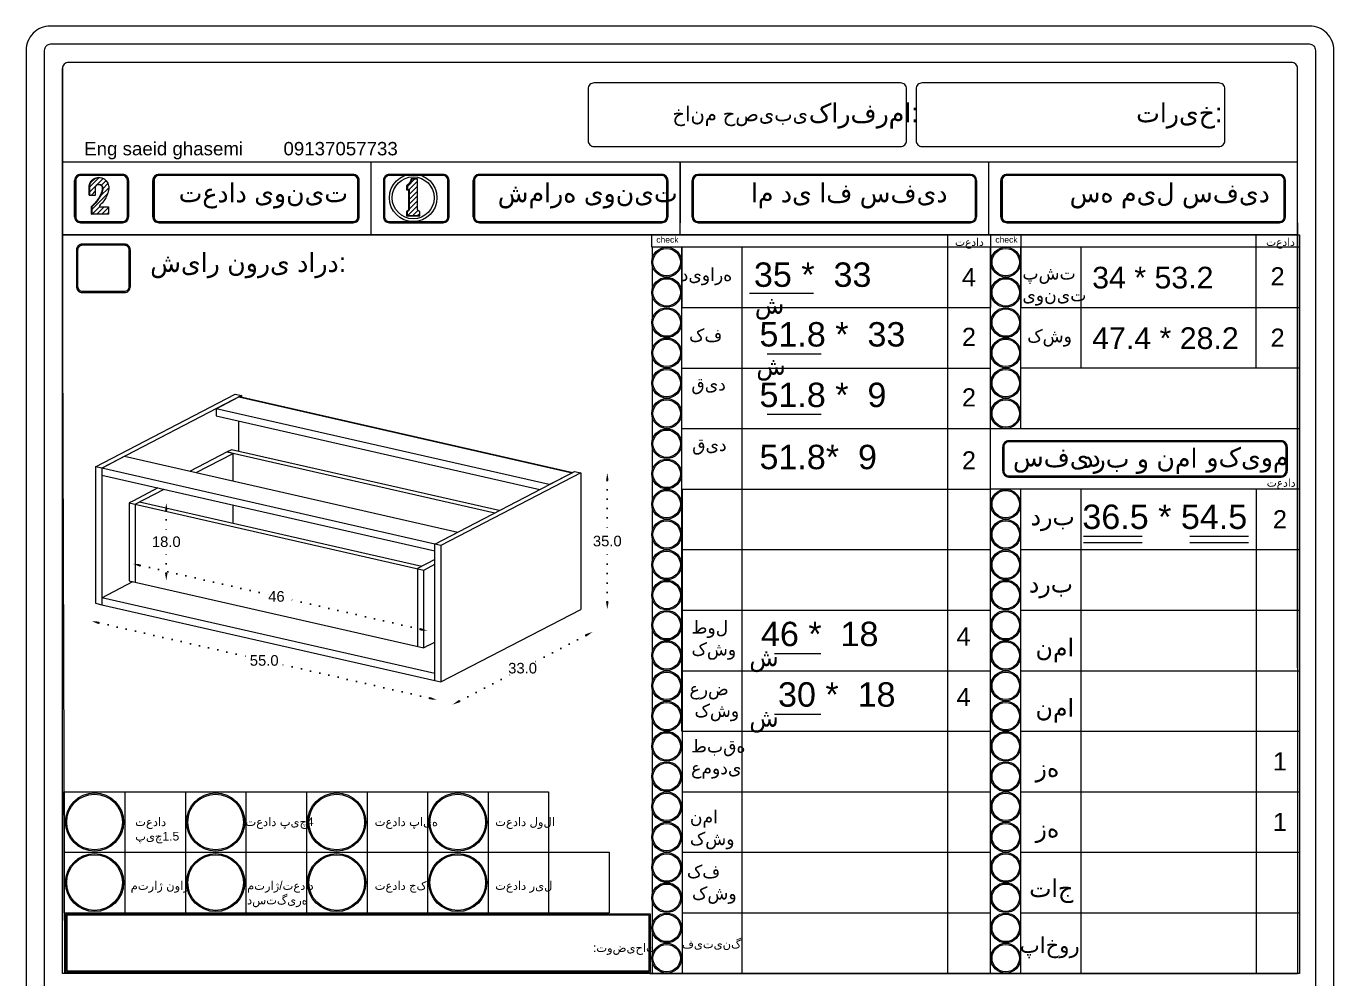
# Model space of a CAD drawing. Header units: inches. Extents: x -19 to 1866, y -551 to 977.
# Drawn here: x 891.9 to 1323.9, y -260 to 54.8 of the extents above; entities that cross this region are included whole.
import ezdxf

# ---------------------------------------------------------------- set-up
doc = ezdxf.new("R2010")
doc.units = ezdxf.units.IN
doc.header["$MEASUREMENT"] = 0
doc.linetypes.add('ACAD_ISO07W100', pattern=[3, 0, -3])
doc.styles.get("Standard").update_dxf_attribs({"font": 'arial.ttf'})
doc.dimstyles.get("Standard").update_dxf_attribs({"dimtxt": 3.5, "dimasz": 2.5, "dimexe": 0.18, "dimexo": 0.0625, "dimgap": 0.09, "dimtad": 0, "dimtih": 1, "dimtoh": 1, "dimdec": 1, "dimzin": 0, "dimdsep": 46, "dimtxsty": 'Standard', "dimcen": 0.09, "dimse1": 1, "dimse2": 1, "dimadec": 0, "dimazin": 0, "dimtfac": 1, "dimtdec": 1, "dimtix": 1, "dimtofl": 0, "dimtmove": 0, "dimatfit": 3, "dimfxl": 1, "dimtolj": 1, "dimtzin": 0, "dimarcsym": 0})

# ---------------------------------------------------------------- blocks, each defined once
blk = doc.blocks.new('*D121')
at = {"color": 0, "linetype": 'ACAD_ISO07W100', "lineweight": -2, "transparency": 16777216}
for p, q in [((1083.85, -95.31), (1083.85, -113.49)), ((1083.85, -135.43), (1083.85, -117.25))]:
    blk.add_line(p, q, dxfattribs=at)
at = {"color": 0, "transparency": 16777216}
for points in [[(1083.43, -95.31), (1084.27, -95.31), (1083.85, -92.81)], [(1083.43, -135.43), (1084.27, -135.43), (1083.85, -137.93)]]:
    blk.add_solid(points, dxfattribs=at)
at = {"layer": 'Defpoints', "color": 0, "transparency": 16777216}
for p in [(1075.07, -92.81), (1083.85, -92.81), (1075.07, -137.93)]:
    blk.add_point(p, dxfattribs=at)
at = {"color": 0, "lineweight": 20, "transparency": 16777216, "insert": (1083.85, -115.37), "char_height": 3.5, "attachment_point": 5}
blk.add_mtext('\\A1;35.0', dxfattribs=at)
blk = doc.blocks.new('*D122')
at = {"color": 0, "linetype": 'ACAD_ISO07W100', "lineweight": -2, "transparency": 16777216}
for p, q in [((1076.73, -146.54), (1059.48, -155.51)), ((1035.01, -168.22), (1052.25, -159.26))]:
    blk.add_line(p, q, dxfattribs=at)
at = {"color": 0, "transparency": 16777216}
for points in [[(1076.54, -146.17), (1076.92, -146.91), (1078.95, -145.39)], [(1034.81, -167.85), (1035.2, -168.59), (1032.79, -169.38)]]:
    blk.add_solid(points, dxfattribs=at)
at = {"layer": 'Defpoints', "color": 0, "transparency": 16777216}
for p in [(1075.07, -137.93, 40.4), (1028.91, -161.91, 40.4), (1032.79, -169.38)]:
    blk.add_point(p, dxfattribs=at)
at = {"color": 0, "lineweight": 20, "transparency": 16777216, "insert": (1055.87, -157.38), "char_height": 3.5, "attachment_point": 5}
blk.add_mtext('\\A1;33.0', dxfattribs=at)
blk = doc.blocks.new('*D123')
at = {"color": 0, "linetype": 'ACAD_ISO07W100', "lineweight": -2, "transparency": 16777216}
for p, q in [((915.89, -142.38), (965.88, -153.77)), ((1025.13, -167.25), (975.14, -155.87))]:
    blk.add_line(p, q, dxfattribs=at)
at = {"color": 0, "transparency": 16777216}
for points in [[(915.99, -141.98), (915.8, -142.79), (913.46, -141.83)], [(1025.22, -166.85), (1025.04, -167.66), (1027.57, -167.81)]]:
    blk.add_solid(points, dxfattribs=at)
at = {"layer": 'Defpoints', "color": 0, "transparency": 16777216}
for p in [(914.8, -135.93, 40.4), (913.46, -141.83), (1028.91, -161.91, 40.4)]:
    blk.add_point(p, dxfattribs=at)
at = {"color": 0, "lineweight": 20, "transparency": 16777216, "insert": (970.51, -154.82), "char_height": 3.5, "attachment_point": 5}
blk.add_mtext('\\A1;55.0', dxfattribs=at)
blk = doc.blocks.new('*D124')
at = {"color": 0, "linetype": 'ACAD_ISO07W100', "lineweight": -2, "transparency": 16777216}
for p, q in [((938.16, -105.25), (938.16, -113.72)), ((938.16, -125.95), (938.16, -117.47))]:
    blk.add_line(p, q, dxfattribs=at)
at = {"color": 0, "transparency": 16777216}
for points in [[(937.74, -105.25), (938.58, -105.25), (938.16, -102.75)], [(937.74, -125.95), (938.58, -125.95), (938.16, -128.45)]]:
    blk.add_solid(points, dxfattribs=at)
at = {"layer": 'Defpoints', "color": 0, "transparency": 16777216}
for p in [(925.86, -102.75), (938.16, -102.75), (925.86, -128.45)]:
    blk.add_point(p, dxfattribs=at)
at = {"color": 0, "lineweight": 20, "transparency": 16777216, "insert": (938.16, -115.6), "char_height": 3.5, "attachment_point": 5}
blk.add_mtext('\\A1;18.0', dxfattribs=at)
blk = doc.blocks.new('*D125')
at = {"color": 0, "linetype": 'ACAD_ISO07W100', "lineweight": -2, "transparency": 16777216}
for p, q in [((929.56, -123.43), (971.88, -133.06)), ((1022.06, -144.49), (977.21, -134.27))]:
    blk.add_line(p, q, dxfattribs=at)
at = {"color": 0, "transparency": 16777216}
for points in [[(929.65, -123.02), (929.47, -123.83), (927.12, -122.87)], [(1022.15, -144.08), (1021.97, -144.89), (1024.5, -145.04)]]:
    blk.add_solid(points, dxfattribs=at)
at = {"layer": 'Defpoints', "color": 0, "transparency": 16777216}
for p in [(925.86, -128.45), (1024.5, -145.04), (1023.23, -150.62, 40.4)]:
    blk.add_point(p, dxfattribs=at)
at = {"color": 0, "lineweight": 20, "transparency": 16777216, "insert": (974.54, -133.67), "char_height": 3.5, "attachment_point": 5}
blk.add_mtext('\\A1;46', dxfattribs=at)

msp = doc.modelspace()

# ---------------------------------------------------------------- hatches: boundary and pattern name
at = {"lineweight": 20}
h = msp.add_hatch(dxfattribs=at)
h.set_pattern_fill('ANSI31', color=256, scale=9.218651)
h.set_pattern_definition([(45, (187.1384, 543.7805), (-0.8148213, 0.8148213), [])])
h.paths.add_polyline_path([(919.1, -4.94), (916.06, -4.94), (916.06, -4.59), (916.37, -4.29), (916.67, -3.98), (916.95, -3.66), (917.22, -3.33), (917.48, -2.99), (917.72, -2.63), (917.95, -2.27), (918.16, -1.9), (918.36, -1.52), (918.54, -1.13), (918.71, -0.74), (918.77, -0.58), (918.86, -0.33), (918.94, -0.08), (919.01, 0.17), (919.06, 0.43), (919.1, 0.7), (919.13, 0.96), (919.14, 1.22), (919.14, 1.49), (919.13, 1.75), (919.1, 2.02), (918.84, 2.91), (918.34, 3.7), (917.64, 4.31), (916.88, 4.66), (916.08, 4.78), (915.17, 4.65), (914.33, 4.26), (913.63, 3.65), (913.14, 2.87), (912.89, 1.99), (912.9, 1.06), (912.9, -1.06), (914.8, -1.06), (914.8, 1.73), (914.98, 2.07), (915.22, 2.31), (915.53, 2.46), (915.87, 2.51), (916.08, 2.48), (916.21, 2.46), (916.22, 2.46), (916.42, 2.43), (916.72, 2.27), (916.97, 2.04), (917.13, 1.74), (917.19, 1.4), (917.19, 1.19), (917.18, 0.97), (917.16, 0.76), (917.13, 0.54), (917.09, 0.33), (917.03, 0.12), (916.97, -0.09), (916.9, -0.29), (916.82, -0.49), (916.73, -0.68), (916.63, -0.91), (916.42, -1.32), (916.2, -1.72), (915.96, -2.12), (915.71, -2.5), (915.44, -2.88), (915.16, -3.25), (914.87, -3.6), (914.56, -3.95), (914.24, -4.28), (913.91, -4.6), (913.56, -4.91), (913.56, -7.26), (919.1, -7.26)])
h = msp.add_hatch(dxfattribs=at)
h.set_pattern_fill('ANSI31', color=256, scale=9.218651)
h.set_pattern_definition([(45, (271.9394, 543.3675), (-0.8148213, 0.8148213), [])])
h.paths.add_polyline_path([(1021.71, -6.38), (1021.62, -6.34), (1021.53, -6.29), (1021.45, -6.22), (1021.38, -6.15), (1021.32, -6.07), (1021.27, -5.99), (1021.23, -5.9), (1021.2, -5.8), (1021.18, -5.7), (1021.18, -5.6), (1021.18, 4.32), (1019.31, 4.32), (1019.29, 4.09), (1019.24, 3.86), (1019.17, 3.64), (1019.09, 3.42), (1018.98, 3.21), (1018.86, 3.02), (1018.72, 2.83), (1018.56, 2.65), (1018.4, 2.49), (1018.21, 2.35), (1018.02, 2.22), (1017.81, 2.11), (1017.81, 0.7), (1018.22, 0.7), (1018.53, 0.68), (1018.53, -5.56), (1018.51, -5.66), (1018.49, -5.75), (1018.46, -5.84), (1018.42, -5.93), (1018.36, -6.01), (1018.3, -6.09), (1018.24, -6.16), (1018.16, -6.22), (1018.08, -6.28), (1018, -6.32), (1017.91, -6.36), (1017.81, -6.39), (1017.81, -7.82), (1021.9, -7.82), (1021.9, -6.44), (1021.8, -6.41)])

# ---------------------------------------------------------------- linework, layer by layer
for p, q in [((903.87, -258.19), (903.87, 40.78)), ((1311.87, 9.81), (903.87, 9.81)), ((903.87, -169.17), (903.87, 9.81)), ((1005.87, -14.19), (1005.87, 9.81)), ((1107.87, -14.19), (1107.87, 9.81)), ((1107.87, 9.81), (1107.87, -10.19)), ((1209.87, -14.19), (1209.87, 9.81)), ((923.72, 5.81), (909.87, 5.81)), ((999.87, 5.81), (935.72, 5.81)), ((1029.58, 5.81), (1011.87, 5.81)), ((1101.87, 5.81), (1041.58, 5.81)), ((1203.87, 5.81), (1113.87, 5.81)), ((1305.87, 5.81), (1215.87, 5.81)), ((907.87, -8.19), (907.87, 3.81)), ((925.72, 3.81), (925.72, -8.19)), ((933.72, -8.19), (933.72, 3.81)), ((1001.87, -8.19), (1001.87, 3.81)), ((1009.87, 3.81), (1009.87, -8.19)), ((1017.81, 2.11), (1017.81, 0.7)), ((1031.58, -8.19), (1031.58, 3.81)), ((1039.58, -8.19), (1039.58, 3.81)), ((1103.87, 3.81), (1103.87, -8.19)), ((1111.87, -8.19), (1111.87, 3.81)), ((1205.87, 3.81), (1205.87, -8.19)), ((1213.87, -8.19), (1213.87, 3.81)), ((1307.87, -8.19), (1307.87, 3.81)), ((1017.81, -7.82), (1021.9, -7.82)), ((909.87, -10.19), (923.72, -10.19)), ((999.87, -10.19), (935.72, -10.19)), ((1011.87, -10.19), (1029.58, -10.19)), ((1101.87, -10.19), (1041.58, -10.19)), ((1113.87, -10.19), (1203.87, -10.19)), ((1215.87, -10.19), (1305.87, -10.19)), ((1311.87, -10.19), (1311.87, -258.19)), ((1311.87, -14.19), (903.87, -14.19)), ((903.87, -14.19), (1311.87, -14.19)), ((1098.47, -14.19), (1098.47, -18.19)), ((1196.3, -258.19), (1196.3, -14.19)), ((1210.47, -14.19), (1210.47, -38.19)), ((1220.47, -14.19), (1220.47, -38.19)), ((1298.26, -58.19), (1298.26, -14.19)), ((1098.47, -18.19), (1312.47, -18.19)), ((1098.74, -258.19), (1098.74, -18.19)), ((1108.47, -174.19), (1108.47, -18.19)), ((1108.47, -178.19), (1108.47, -18.19)), ((1108.47, -18.19), (1108.47, -38.19)), ((1128.29, -18.19), (1128.29, -258.19)), ((1210.47, -174.19), (1210.47, -18.19)), ((1210.47, -258.19), (1210.47, -18.19)), ((1220.47, -58.19), (1220.47, -18.19)), ((1220.47, -78.19), (1220.47, -18.19)), ((1220.47, -78.19), (1220.47, -18.19)), ((1220.47, -18.19), (1220.47, -38.19)), ((1240.29, -18.19), (1240.29, -58.19)), ((1130.86, -33.44), (1151.97, -33.44)), ((1108.47, -38.19), (1210.47, -38.19)), ((1220.47, -38.19), (1312.47, -38.19)), ((1136.64, -53.44), (1154.52, -53.44)), ((1108.47, -58.19), (1210.47, -58.19)), ((1312.47, -58.19), (1220.47, -58.19)), ((1312.47, -58.19), (1292.47, -58.19)), ((1136.64, -73.44), (1154.52, -73.44)), ((1108.47, -78.19), (1312.47, -78.19)), ((1214.47, -92.19), (1214.47, -84.19)), ((1306.47, -82.19), (1216.47, -82.19)), ((1308.47, -84.19), (1308.47, -92.19)), ((1306.47, -94.19), (1216.47, -94.19)), ((1108.47, -98.19), (1210.47, -98.19)), ((1108.74, -258.19), (1108.74, -98.19)), ((1312.47, -98.19), (1210.47, -98.19)), ((1220.47, -258.19), (1220.47, -98.19)), ((1240.29, -98.19), (1240.29, -198.19)), ((1298.26, -98.19), (1298.26, -258.19)), ((1241.17, -113.79), (1260.51, -113.79)), ((1241.17, -115.81), (1260.51, -115.81)), ((1276.34, -113.79), (1295.68, -113.79)), ((1276.34, -115.81), (1295.68, -115.81)), ((1108.47, -118.19), (1210.47, -118.19)), ((1108.47, -118.19), (1128.29, -118.19)), ((1108.47, -118.19), (1210.47, -118.19)), ((1176.99, -118.19), (1210.47, -118.19)), ((1220.47, -118.19), (1312.47, -118.19)), ((1240.29, -118.19), (1240.29, -218.19)), ((1108.47, -138.19), (1128.29, -138.19)), ((1108.47, -138.19), (1210.47, -138.19)), ((1220.47, -138.19), (1312.47, -138.19)), ((1220.47, -138.19), (1312.47, -138.19)), ((1240.29, -138.19), (1240.29, -238.19)), ((1139.11, -152.52), (1154.44, -152.52)), ((1108.47, -158.19), (1210.47, -158.19)), ((1220.47, -158.19), (1312.47, -158.19)), ((1240.29, -158.19), (1240.29, -258.19)), ((1139.11, -172.52), (1154.44, -172.52)), ((1108.47, -178.19), (1210.47, -178.19)), ((1196.3, -178.19), (1210.47, -178.19)), ((1220.47, -178.19), (1312.47, -178.19)), ((903.87, -198.19), (903.87, -238.19)), ((904.47, -198.19), (1064.47, -198.19)), ((904.47, -198.19), (904.47, -238.19)), ((924.47, -198.19), (924.47, -238.19)), ((944.47, -198.19), (944.47, -238.19)), ((964.47, -198.19), (964.47, -238.19)), ((984.47, -198.19), (984.47, -238.19)), ((1004.47, -198.19), (1004.47, -238.19)), ((1024.47, -198.19), (1024.47, -238.19)), ((1044.47, -198.19), (1044.47, -238.19)), ((1064.47, -198.19), (1064.47, -238.19)), ((1108.47, -198.19), (1210.47, -198.19)), ((1196.3, -198.19), (1210.47, -198.19)), ((1220.47, -198.19), (1312.47, -198.19)), ((1220.47, -198.19), (1312.47, -198.19)), ((904.47, -218.19), (1064.47, -218.19)), ((1064.47, -218.19), (1084.47, -218.19)), ((1084.47, -218.19), (1084.47, -238.19)), ((1108.47, -218.19), (1210.47, -218.19)), ((1108.47, -218.19), (1210.47, -218.19)), ((1196.3, -218.19), (1210.47, -218.19)), ((1220.47, -218.19), (1312.47, -218.19)), ((1220.47, -218.19), (1312.47, -218.19)), ((904.47, -238.19), (1084.47, -238.19)), ((1108.47, -238.19), (1210.47, -238.19)), ((1108.47, -238.19), (1210.47, -238.19)), ((1196.3, -238.19), (1210.47, -238.19)), ((1220.47, -238.19), (1312.47, -238.19)), ((1220.47, -238.19), (1312.47, -238.19)), ((1097.87, -258.19), (903.87, -258.19)), ((1097.87, -258.19), (1209.87, -258.19)), ((1097.87, -258.19), (1311.87, -258.19)), ((1098.47, -258.19), (1210.47, -258.19))]:
    msp.add_line(p, q, dxfattribs=at)
at = {"linetype": 'Continuous', "lineweight": 20, "extrusion": (2.77556e-16, 0.938981, 0.34397)}
for p, q in [((914.8, -90.82, 40.4), (960.96, -66.83, 40.4)), ((962.99, -67.29, 40.4), (916.83, -91.28, 40.4)), ((954.59, -71.65, 40.4), (962.15, -67.73, 40.4)), ((960.96, -66.83, 40.4), (962.99, -67.29, 40.4)), ((962.15, -67.73, 40.4), (962.4, -67.6, 40.4)), ((1072.2, -92.79, 40.4), (962.15, -67.73, 40.4)), ((962.15, -67.73, 40.4), (1072.2, -92.79, 40.4)), ((962.4, -67.6, 40.4), (1072.45, -92.66, 40.4)), ((962.99, -67.29, 40.4), (962.99, -67.73, 40.4)), ((1064.65, -96.71, 40.4), (954.59, -71.65, 40.4)), ((954.59, -71.65, 40.4), (954.59, -73.94, 40.4)), ((954.59, -73.94, 40.4), (1061.59, -98.3, 40.4)), ((962.15, -85.74, 40.4), (962.15, -75.66, 40.4)), ((958.25, -85.91, 40.4), (946, -92.28, 40.4)), ((948.03, -92.74, 40.4), (960.28, -86.38, 40.4)), ((959.68, -85.17, 40.4), (958.25, -85.91, 40.4)), ((960.28, -86.38, 40.4), (958.25, -85.91, 40.4)), ((958.25, -85.91, 40.4), (1046.68, -106.05, 40.4)), ((1048.1, -105.31, 40.4), (959.68, -85.17, 40.4)), ((960.28, -95.53, 40.4), (960.28, -86.38, 40.4)), ((916.83, -91.28, 40.4), (924.38, -87.35, 40.4)), ((924.38, -87.35, 40.4), (1034.43, -112.41, 40.4)), ((916.83, -91.28, 40.4), (914.8, -90.82, 40.4)), ((914.8, -90.82, 40.4), (914.8, -135.93, 40.4)), ((916.83, -91.28, 40.4), (916.83, -136.39, 40.4)), ((1026.88, -116.34, 40.4), (916.83, -91.28, 40.4)), ((916.83, -91.28, 40.4), (916.83, -93.56, 40.4)), ((916.83, -93.56, 40.4), (1026.88, -118.62, 40.4)), ((1026.88, -116.34, 40.4), (1073.04, -92.35, 40.4)), ((1075.07, -92.81, 40.4), (1028.91, -116.8, 40.4)), ((1064.65, -96.71, 40.4), (1072.2, -92.79, 40.4)), ((1072.45, -92.66, 40.4), (1072.2, -92.79, 40.4)), ((1073.04, -92.35, 40.4), (1075.07, -92.81, 40.4)), ((1075.07, -92.81, 40.4), (1075.07, -137.93, 40.4)), ((935.39, -97.79, 40.4), (927.28, -102.01, 40.4)), ((927.88, -103.21, 40.4), (937.42, -98.25, 40.4)), ((927.28, -102.01, 40.4), (925.86, -102.75, 40.4)), ((925.86, -102.75, 40.4), (1023.23, -124.92, 40.4)), ((925.86, -102.75, 40.4), (925.86, -128.45, 40.4)), ((927.88, -103.21, 40.4), (927.88, -128.91, 40.4)), ((1022.63, -123.71, 40.4), (929.31, -102.47, 40.4)), ((960.28, -109.52, 40.4), (960.28, -103.46, 40.4)), ((1026.88, -116.34, 40.4), (1034.43, -112.41, 40.4)), ((1028.91, -116.8, 40.4), (1026.88, -116.34, 40.4)), ((1026.88, -161.45, 40.4), (1026.88, -116.34, 40.4)), ((1026.88, -118.62, 40.4), (1026.88, -116.34, 40.4)), ((1028.91, -116.8, 40.4), (1028.91, -161.91, 40.4)), ((1026.88, -121.5, 40.4), (1021.2, -124.46, 40.4)), ((1021.2, -124.46, 40.4), (1021.2, -150.15, 40.4)), ((1023.23, -124.92, 40.4), (1024.65, -124.18, 40.4)), ((1023.23, -150.62, 40.4), (1023.23, -124.92, 40.4)), ((1024.65, -124.18, 40.4), (1026.88, -123.02, 40.4)), ((916.83, -134.11, 40.4), (927.16, -128.74, 40.4)), ((925.86, -128.45, 40.4), (1023.23, -150.62, 40.4)), ((914.8, -135.93, 40.4), (916.83, -136.39, 40.4)), ((1026.88, -159.17, 40.4), (916.83, -134.11, 40.4)), ((916.83, -134.11, 40.4), (916.83, -136.39, 40.4)), ((916.83, -136.39, 40.4), (1026.88, -161.45, 40.4)), ((1028.91, -161.91, 40.4), (1075.07, -137.93, 40.4)), ((1024.65, -149.88, 40.4), (1023.23, -150.62, 40.4)), ((1024.65, -149.88, 40.4), (1026.88, -148.72, 40.4)), ((1026.88, -161.45, 40.4), (1026.88, -159.17, 40.4)), ((1026.88, -161.45, 40.4), (1028.91, -161.91, 40.4))]:
    msp.add_line(p, q, dxfattribs=at)
at = {"lineweight": 20}
for points in [[(899.87, -551.22), (1315.87, -551.22, 0.414214), (1323.87, -543.22), (1323.87, 46.78, 0.414214), (1315.87, 54.78), (899.87, 54.78, 0.414214), (891.87, 46.78), (891.87, -543.22, 0.414214)], [(899.87, -545.22), (1315.87, -545.22, 0.414214), (1317.87, -543.22), (1317.87, 46.78, 0.414214), (1315.87, 48.78), (899.87, 48.78, 0.414214), (897.87, 46.78), (897.87, -543.22, 0.414214)], [(1182.72, 34.03, 0.414214), (1180.72, 36.03), (1079.48, 36.03, 0.414214), (1077.48, 34.03), (1077.48, 16.99, 0.414214), (1079.48, 14.99), (1180.72, 14.99, 0.414214), (1182.72, 16.99)], [(1187.85, 14.99), (1285.85, 14.99, 0.414214), (1287.85, 16.99), (1287.85, 34.03, 0.414214), (1285.85, 36.03), (1187.85, 36.03, 0.414214), (1185.85, 34.03), (1185.85, 16.99, 0.414214)], [(1287.85, 34.03, 0.414214), (1285.85, 36.03), (1187.85, 36.03, 0.414214), (1185.85, 34.03), (1185.85, 16.99, 0.414214), (1187.85, 14.99), (1285.85, 14.99, 0.414214), (1287.85, 16.99)], [(925.72, 3.81, 0.414214), (923.72, 5.81), (909.87, 5.81, 0.414214), (907.87, 3.81), (907.87, -8.19, 0.414214), (909.87, -10.19), (923.72, -10.19, 0.414214), (925.72, -8.19)], [(925.32, 3.81, 0.414214), (923.72, 5.41), (909.87, 5.41, 0.414214), (908.27, 3.81), (908.27, -8.19, 0.414214), (909.87, -9.79), (923.72, -9.79, 0.414214), (925.32, -8.19)], [(1001.87, 3.81, 0.414214), (999.87, 5.81), (935.72, 5.81, 0.414214), (933.72, 3.81), (933.72, -8.19, 0.414214), (935.72, -10.19), (999.87, -10.19, 0.414214), (1001.87, -8.19)], [(1001.47, 3.81, 0.414214), (999.87, 5.41), (935.72, 5.41, 0.414214), (934.12, 3.81), (934.12, -8.19, 0.414214), (935.72, -9.79), (999.87, -9.79, 0.414214), (1001.47, -8.19)], [(1031.58, 3.81, 0.414214), (1029.58, 5.81), (1011.87, 5.81, 0.414214), (1009.87, 3.81), (1009.87, -8.19, 0.414214), (1011.87, -10.19), (1029.58, -10.19, 0.414214), (1031.58, -8.19)], [(1031.18, 3.81, 0.414214), (1029.58, 5.41), (1011.87, 5.41, 0.414214), (1010.27, 3.81), (1010.27, -8.19, 0.414214), (1011.87, -9.79), (1029.58, -9.79, 0.414214), (1031.18, -8.19)], [(1103.87, 3.81, 0.414214), (1101.87, 5.81), (1041.58, 5.81, 0.414214), (1039.58, 3.81), (1039.58, -8.19, 0.414214), (1041.58, -10.19), (1101.87, -10.19, 0.414214), (1103.87, -8.19)], [(1103.47, 3.81, 0.414214), (1101.87, 5.41), (1041.58, 5.41, 0.414214), (1039.98, 3.81), (1039.98, -8.19, 0.414214), (1041.58, -9.79), (1101.87, -9.79, 0.414214), (1103.47, -8.19)], [(1205.47, 3.81, 0.414214), (1203.87, 5.41), (1113.87, 5.41, 0.414214), (1112.27, 3.81), (1112.27, -8.19, 0.414214), (1113.87, -9.79), (1203.87, -9.79, 0.414214), (1205.47, -8.19)], [(1307.87, 3.81, 0.414214), (1305.87, 5.81), (1215.87, 5.81, 0.414214), (1213.87, 3.81), (1213.87, -8.19, 0.414214), (1215.87, -10.19), (1305.87, -10.19, 0.414214), (1307.87, -8.19)], [(1307.47, 3.81, 0.414214), (1305.87, 5.41), (1215.87, 5.41, 0.414214), (1214.27, 3.81), (1214.27, -8.19, 0.414214), (1215.87, -9.79), (1305.87, -9.79, 0.414214), (1307.47, -8.19)], [(926.32, -19.23, 0.414214), (924.32, -17.23), (910.47, -17.23, 0.414214), (908.47, -19.23), (908.47, -31.23, 0.414214), (910.47, -33.23), (924.32, -33.23, 0.414214), (926.32, -31.23)], [(926.32, -19.23, 0.414214), (924.32, -17.23), (910.47, -17.23, 0.414214), (908.47, -19.23), (908.47, -31.23, 0.414214), (910.47, -33.23), (924.32, -33.23, 0.414214), (926.32, -31.23)], [(925.92, -19.23, 0.414214), (924.32, -17.63), (910.47, -17.63, 0.414214), (908.87, -19.23), (908.87, -31.23, 0.414214), (910.47, -32.83), (924.32, -32.83, 0.414214), (925.92, -31.23)], [(925.92, -19.23, 0.414214), (924.32, -17.63), (910.47, -17.63, 0.414214), (908.87, -19.23), (908.87, -31.23, 0.414214), (910.47, -32.83), (924.32, -32.83, 0.414214), (925.92, -31.23)], [(1308.47, -84.19, 0.414214), (1306.47, -82.19), (1216.47, -82.19, 0.414214), (1214.47, -84.19), (1214.47, -92.19, 0.414214), (1216.47, -94.19), (1306.47, -94.19, 0.414214), (1308.47, -92.19)], [(1308.07, -84.19, 0.414214), (1306.47, -82.59), (1216.47, -82.59, 0.414214), (1214.87, -84.19), (1214.87, -92.19, 0.414214), (1216.47, -93.79), (1306.47, -93.79, 0.414214), (1308.07, -92.19)]]:
    msp.add_lwpolyline(points, format="xyb", close=True, dxfattribs=at)
for points in [[(1311.87, -157.25), (1311.87, 40.78, 0.414214), (1309.87, 42.78), (905.87, 42.78, 0.414214), (903.87, 40.78), (903.87, -157.25)], [(1182.72, 34.03, 0.414214), (1180.72, 36.03), (1079.48, 36.03, 0.414214), (1077.48, 34.03), (1077.48, 16.99, 0.414214), (1079.48, 14.99), (1180.72, 14.99, 0.414214), (1182.72, 16.99), (1182.72, 34.03)]]:
    msp.add_lwpolyline(points, format="xyb", dxfattribs=at)
for points in [[(912.65, -1.06), (912.65, 1.08), (912.64, 2.02), (912.9, 2.91), (913.4, 3.7), (914.1, 4.31), (914.95, 4.7), (915.87, 4.84), (916.79, 4.7), (916.88, 4.66), (917.64, 4.31), (918.34, 3.7), (918.84, 2.91), (919.1, 2.02), (919.13, 1.75), (919.14, 1.49), (919.14, 1.22), (919.13, 0.96), (919.1, 0.7), (919.06, 0.43), (919.01, 0.17), (918.94, -0.08), (918.86, -0.33), (918.77, -0.58), (918.71, -0.74), (918.54, -1.13), (918.36, -1.52), (918.16, -1.9), (917.95, -2.27), (917.72, -2.63), (917.48, -2.99), (917.22, -3.33), (916.95, -3.66), (916.67, -3.98), (916.37, -4.29), (916.06, -4.59), (916.06, -4.94), (919.1, -4.94), (919.1, -7.26), (919.1, -7.32), (913.33, -7.32)], [(912.9, -1.06), (912.9, 1.06), (912.89, 1.99), (913.14, 2.87), (913.63, 3.65), (914.33, 4.26), (915.17, 4.65), (916.08, 4.78), (916.88, 4.66)], [(1017.5, -7.88), (1021.9, -7.88), (1021.9, -7.82), (1021.9, -6.44), (1021.8, -6.41), (1021.71, -6.38), (1021.62, -6.34), (1021.53, -6.29), (1021.45, -6.22), (1021.38, -6.15), (1021.32, -6.07), (1021.27, -5.99), (1021.23, -5.9), (1021.2, -5.8), (1021.18, -5.7), (1021.18, -5.6), (1021.18, 4.32), (1021.18, 4.38), (1019.01, 4.38), (1018.99, 4.15), (1018.94, 3.92), (1018.87, 3.69), (1018.78, 3.47), (1018.68, 3.26), (1018.55, 3.06), (1018.41, 2.87), (1018.26, 2.7), (1018.09, 2.53), (1017.9, 2.39), (1017.7, 2.26), (1017.5, 2.14), (1017.5, 0.7), (1017.81, 0.7), (1018.22, 0.7), (1018.22, -5.6), (1018.2, -5.7), (1018.18, -5.79), (1018.15, -5.89), (1018.11, -5.97), (1018.05, -6.06), (1017.99, -6.14), (1017.93, -6.21), (1017.85, -6.27), (1017.77, -6.33), (1017.68, -6.37), (1017.59, -6.41), (1017.5, -6.44), (1017.5, -7.88), (1017.81, -7.82), (1017.81, -6.39), (1017.91, -6.36), (1018, -6.32), (1018.08, -6.28), (1018.16, -6.22), (1018.24, -6.16), (1018.3, -6.09), (1018.36, -6.01), (1018.42, -5.93), (1018.46, -5.84), (1018.49, -5.75), (1018.51, -5.66), (1018.53, -5.56), (1018.53, 0.68), (1018.22, 0.7)], [(1017.5, 2.14), (1017.81, 2.11), (1018.02, 2.22), (1018.21, 2.35), (1018.4, 2.49), (1018.56, 2.65), (1018.72, 2.83), (1018.86, 3.02), (1018.98, 3.21), (1019.09, 3.42), (1019.17, 3.64), (1019.24, 3.86), (1019.29, 4.09), (1019.31, 4.32)], [(1019.01, 4.38), (1019.31, 4.32), (1021.18, 4.32)], [(912.65, -1.06), (912.9, -1.06), (914.8, -1.06), (914.8, 1.67), (914.81, 1.76), (914.98, 2.07), (915.22, 2.31), (915.53, 2.46), (915.87, 2.51), (916.08, 2.48), (916.21, 2.46), (916.22, 2.46)], [(916.76, 2.07), (916.93, 1.76), (916.99, 1.43), (916.99, 1.21), (916.98, 0.99), (916.96, 0.77), (916.93, 0.56), (916.88, 0.34), (916.83, 0.13), (916.77, -0.08), (916.7, -0.28), (916.62, -0.48), (916.52, -0.68), (916.42, -0.91), (916.21, -1.32), (915.99, -1.73), (915.75, -2.13), (915.49, -2.52), (915.22, -2.9), (914.94, -3.27), (914.64, -3.63), (914.33, -3.98), (914.01, -4.31), (913.68, -4.63), (913.33, -4.94), (913.33, -7.32), (913.56, -7.26), (919.1, -7.26)], [(916.76, 2.07), (916.52, 2.31), (916.22, 2.46), (916.42, 2.43), (916.72, 2.27), (916.97, 2.04), (917.13, 1.74), (917.19, 1.4), (917.19, 1.19), (917.18, 0.97), (917.16, 0.76), (917.13, 0.54), (917.09, 0.33), (917.03, 0.12), (916.97, -0.09), (916.9, -0.29), (916.82, -0.49), (916.73, -0.68), (916.63, -0.91), (916.42, -1.32), (916.2, -1.72), (915.96, -2.12), (915.71, -2.5), (915.44, -2.88), (915.16, -3.25), (914.87, -3.6), (914.56, -3.95), (914.24, -4.28), (913.91, -4.6), (913.56, -4.91)], [(913.33, -4.94), (913.56, -4.91), (913.56, -7.26)]]:
    msp.add_lwpolyline(points, dxfattribs=at)
for points in [[(1098.47, -258.19), (904.67, -258.19), (903.87, -14.19), (1312.47, -14.19), (1312.47, -258.19)], [(903.87, -14.19), (1311.87, -14.19), (1311.87, -258.19), (903.87, -258.19)], [(1098.07, -238.59), (904.87, -238.59), (904.87, -257.79), (1098.07, -257.79)], [(1097.67, -238.99), (905.27, -238.99), (905.27, -257.39), (1097.67, -257.39)]]:
    msp.add_lwpolyline(points, close=True, dxfattribs=at)
for centre, radius in [((1019.73, -1.93), 7.86), ((1019.73, -1.93), 6.94), ((1103.47, -23.19), 4.92), ((1103.47, -23.19), 4.52), ((1215.47, -23.19), 4.92), ((1215.47, -23.19), 4.52), ((1103.47, -33.19), 4.92), ((1103.47, -33.19), 4.52), ((1215.47, -33.19), 4.92), ((1215.47, -33.19), 4.52), ((1103.47, -43.19), 4.92), ((1103.47, -43.19), 4.52), ((1215.47, -43.19), 4.92), ((1215.47, -43.19), 4.52), ((1103.47, -53.19), 4.92), ((1103.47, -53.19), 4.52), ((1215.47, -53.19), 4.92), ((1215.47, -53.19), 4.52), ((1103.47, -63.19), 4.92), ((1103.47, -63.19), 4.52), ((1215.47, -63.19), 4.92), ((1215.47, -63.19), 4.52), ((1103.47, -73.19), 4.92), ((1103.47, -73.19), 4.52), ((1215.47, -73.19), 4.92), ((1215.47, -73.19), 4.52), ((1103.47, -83.19), 4.92), ((1103.47, -83.19), 4.52), ((1103.47, -93.19), 4.92), ((1103.47, -93.19), 4.52), ((1103.47, -103.19), 4.92), ((1103.47, -103.19), 4.52), ((1215.47, -103.19), 4.92), ((1215.47, -103.19), 4.52), ((1103.47, -113.19), 4.92), ((1103.47, -113.19), 4.52), ((1215.47, -113.19), 4.92), ((1215.47, -113.19), 4.52), ((1103.47, -123.19), 4.92), ((1103.47, -123.19), 4.52), ((1215.47, -123.19), 4.92), ((1215.47, -123.19), 4.52), ((1103.47, -133.19), 4.92), ((1103.47, -133.19), 4.52), ((1215.47, -133.19), 4.92), ((1215.47, -133.19), 4.52), ((1103.47, -143.19), 4.92), ((1103.47, -143.19), 4.52), ((1215.47, -143.19), 4.92), ((1215.47, -143.19), 4.52), ((1103.47, -153.19), 4.92), ((1103.47, -153.19), 4.52), ((1215.47, -153.19), 4.92), ((1215.47, -153.19), 4.52), ((1103.47, -163.19), 4.92), ((1103.47, -163.19), 4.52), ((1215.47, -163.19), 4.92), ((1215.47, -163.19), 4.52), ((1103.47, -173.19), 4.92), ((1215.47, -173.19), 4.92), ((1103.47, -173.19), 4.52), ((1215.47, -173.19), 4.52), ((1103.47, -183.19), 4.92), ((1103.47, -183.19), 4.52), ((1215.47, -183.19), 4.92), ((1215.47, -183.19), 4.52), ((1103.47, -193.19), 4.92), ((1103.47, -193.19), 4.52), ((1215.47, -193.19), 4.92), ((1215.47, -193.19), 4.52), ((914.47, -208.19), 9.6), ((954.47, -208.19), 9.6), ((994.47, -208.19), 9.6), ((1034.47, -208.19), 9.6), ((1103.47, -203.19), 4.92), ((1103.47, -203.19), 4.52), ((1215.47, -203.19), 4.92), ((1215.47, -203.19), 4.52), ((914.47, -208.19), 9.2), ((954.47, -208.19), 9.2), ((994.47, -208.19), 9.2), ((1034.47, -208.19), 9.2), ((1103.47, -213.19), 4.92), ((1103.47, -213.19), 4.52), ((1215.47, -213.19), 4.92), ((1215.47, -213.19), 4.52), ((914.47, -228.19), 9.6), ((914.47, -228.19), 9.2), ((954.47, -228.19), 9.6), ((954.47, -228.19), 9.2), ((994.47, -228.19), 9.6), ((994.47, -228.19), 9.2), ((1034.47, -228.19), 9.6), ((1034.47, -228.19), 9.2), ((1103.47, -223.19), 4.92), ((1103.47, -223.19), 4.52), ((1215.47, -223.19), 4.92), ((1215.47, -223.19), 4.52), ((1103.47, -233.19), 4.92), ((1103.47, -233.19), 4.52), ((1215.47, -233.19), 4.92), ((1215.47, -233.19), 4.52), ((1103.47, -243.19), 4.92), ((1103.47, -243.19), 4.52), ((1215.47, -243.19), 4.92), ((1215.47, -243.19), 4.52), ((1103.47, -253.19), 4.92), ((1103.47, -253.19), 4.52), ((1215.47, -253.19), 4.92), ((1215.47, -253.19), 4.52)]:
    msp.add_circle(centre, radius, dxfattribs=at)
for centre, start, end in [((909.87, 3.81), 90, 180), ((923.72, 3.81), 0, 90), ((935.72, 3.81), 90, 180), ((999.87, 3.81), 0, 90), ((1011.87, 3.81), 90, 180), ((1029.58, 3.81), 0, 90), ((1041.58, 3.81), 90, 180), ((1101.87, 3.81), 0, 90), ((1113.87, 3.81), 90, 180), ((1203.87, 3.81), 0, 90), ((1215.87, 3.81), 90, 180), ((1305.87, 3.81), 0, 90), ((909.87, -8.19), 180, 270), ((923.72, -8.19), 270, 0), ((935.72, -8.19), 180, 270), ((999.87, -8.19), 270, 0), ((1011.87, -8.19), 180, 270), ((1029.58, -8.19), 270, 0), ((1041.58, -8.19), 180, 270), ((1101.87, -8.19), 270, 0), ((1113.87, -8.19), 180, 270), ((1203.87, -8.19), 270, 0), ((1215.87, -8.19), 180, 270), ((1305.87, -8.19), 270, 0), ((1216.47, -84.19), 90, 180), ((1306.47, -84.19), 0, 90), ((1216.47, -92.19), 180, 270), ((1306.47, -92.19), 270, 0)]:
    msp.add_arc(centre, 2, start, end, dxfattribs=at)

# ---------------------------------------------------------------- texts
at = {"lineweight": 20, "attachment_point": 1}
for s, width, gutter_width, heights, insert, char_height in [('{\\fArial|b0|i0|c178|p34;خانم حصیبی}', 48.8373, 9.39, [0], (1105.36, 28.25), 4.8991), ('{\\fArial|b0|i0|c178|p34;کارفرما:}', 0.2338, 164.79, [0], (1150.42, 29.32), 6.3113), ('تاریخ:', 0.2338, 164.79, [0], (1258.55, 29.32), 6.311), ('{\\fArial|b0|i0|c178|p34;Eng saeid ghasemi}', 79.2452, 164.79, [0], (911.04, 16.51), 4.4179), ('{\\fArial|b0|i0|c178|p34;09137057733 }', 65.4498, 164.79, [0], (976.88, 16.51), 4.4179), ('{\\fArial|b0|i0|c178|p34;تعداد یونیت}', 65.4498, 164.79, [0], (942.25, 2.93), 6.3113), ('{\\fArial|b0|i0|c178|p34;شماره یونیت}', 65.4498, 164.79, [0], (1047.67, 2.93), 6.3113), ('{\\fArial|b0|i0|c178|p34;ام دی اف سفید}', 65.4498, 164.79, [0], (1131.29, 2.93), 6.3113), ('{\\fArial|b0|i0|c178|p34;سه میل سفید}', 65.4498, 164.79, [0], (1236.61, 2.93), 6.3113), ('{\\fArial|b0|i0|c178|p34;check}', 65.4498, 164.79, [0], (1100.05, -14.77), 2.0101), ('{\\fArial|b0|i0|c178|p34;تعداد }', 65.4498, 164.79, [0], (1198.73, -15.18), 2.6665), ('{\\fArial|b0|i0|c178|p34;check}', 65.4498, 164.79, [0], (1212.05, -14.77), 2.0101), ('{\\fArial|b0|i0|c178|p34;تعداد }', 65.4498, 164.79, [0], (1301.48, -15.18), 2.6665), ('{\\fArial|b0|i0|c178|p34;شیار نوری دارد:}', 65.4498, 164.79, [0], (932.85, -20.11), 6.3113), ('{\\fArial|b0|i0|c178|p34;شیار نوری دارد:}', 65.4498, 164.79, [0], (932.85, -20.11), 6.3113), ('{\\fArial|b0|i0|c178|p34;دیواره }', 17.3175, 247.18, [0], (1108.12, -25.1), 4.3074), ('35 *  33', 61.9823, 462.54, [8.23], (1132.29, -23.3), 8.06), ('4{\\fArial|b0|i0|c178|p34; }', 8.5903, 164.79, [0], (1201, -25.16), 6), ('{\\fArial|b0|i0|c178|p34;پشت \\Pیونیت}', 19.3052, 247.18, [0], (1220.98, -24.65), 4.3074), ('34 * 53.2', 58.0086, 411.15, [7.32], (1244.03, -24.73), 7.165), ('2{\\fArial|b0|i0|c178|p34; }', 8.5903, 164.79, [0], (1302.96, -24.89), 6), ('{\\fArial|b0|i0|c178|p34;ش}', 15.3157, 346.26, [0], (1132.6, -34.19), 6.0339), ('51.8 *  33', 65.2593, 462.54, [0], (1134.12, -43.02), 8.06), ('{\\fArial|b0|i0|c178|p34;کف }', 15.3367, 247.18, [0], (1110.86, -45.11), 4.3074), ('2{\\fArial|b0|i0|c178|p34; }', 8.5903, 164.79, [0], (1201, -44.89), 6), ('{\\fArial|b0|i0|c178|p34;کشو }', 17.7019, 247.18, [0], (1222.58, -45.37), 4.3074), ('47.4 * 28.2', 58.0086, 411.15, [7.32], (1244.03, -44.73), 7.1647), ('2{\\fArial|b0|i0|c178|p34; }', 8.5903, 164.79, [0], (1302.96, -45.16), 6), ('{\\fArial|b0|i0|c178|p34;ش}', 15.3157, 346.26, [0], (1133.1, -54.35), 6.0339), ('{\\fArial|b0|i0|c178|p34;قید}', 14.1457, 164.79, [0], (1111.64, -61.29), 4.3074), ('51.8 *  9', 65.2593, 462.54, [0], (1134.12, -63.02), 8.06), ('2{\\fArial|b0|i0|c178|p34; }', 8.5903, 164.79, [0], (1201, -64.89), 6), ('{\\fArial|b0|i0|c178|p34;قید}', 14.1457, 164.79, [0], (1111.9, -81.29), 4.3074), ('51.8*  9', 65.2593, 462.54, [0], (1134.12, -83.55), 8.06), ('2{\\fArial|b0|i0|c178|p34; }', 8.5903, 164.79, [0], (1201, -85.7), 6), ('{\\fArial|b0|i0|c178|p34;سفید}', 27.2115, 164.79, [0], (1217.86, -84.37), 6.3113), ('{\\fArial|b0|i0|c178|p34;درب و نما}', 65.4498, 164.79, [0], (1240.79, -84.77), 6.3113), ('{\\fArial|b0|i0|c178|p34;وکیوم}', 37.9785, 164.79, [0], (1281.76, -84.37), 6.3113), ('{\\fArial|b0|i0|c178|p34;تعداد }', 65.4498, 164.79, [0], (1301.7, -94.74), 2.6665), ('36.5 * 54.5', 65.2593, 462.54, [8.23], (1240.79, -103.3), 8.0603), ('{\\fArial|b0|i0|c178|p34;درب}', 20.6748, 340.12, [0], (1223.67, -104.19), 5.927), ('2{\\fArial|b0|i0|c178|p34; }', 8.5903, 164.79, [0], (1303.73, -105.16), 6), ('{\\fArial|b0|i0|c178|p34;درب}', 13.4202, 164.79, [0], (1223.09, -126.4), 5.927), ('{\\fArial|b0|i0|c178|p34;طول \\Pکشو}', 17.6756, 164.79, [0], (1111.67, -141.67), 4.3074), ('46 *  18', 65.2593, 462.54, [0], (1134.62, -142.02), 8.06), ('4{\\fArial|b0|i0|c178|p34; }', 8.5903, 164.79, [0], (1199.21, -143.89), 6), ('{\\fArial|b0|i0|c178|p34;نما}', 11.1787, 164.79, [0], (1225.33, -147.57), 5.927), ('{\\fArial|b0|i0|c178|p34;ش}', 15.3157, 346.26, [0], (1130.76, -150.63), 6.0339), ('{\\fArial|b0|i0|c178|p34;عرض \\P کشو}', 18.5758, 164.79, [0], (1110.99, -161.97), 4.3074), ('30 *  18', 65.2593, 462.54, [0], (1140.25, -162.02), 8.06), ('4{\\fArial|b0|i0|c178|p34; }', 8.5903, 164.79, [0], (1199.21, -163.89), 6), ('{\\fArial|b0|i0|c178|p34;نما}', 11.1787, 164.79, [0], (1225.33, -167.46), 5.927), ('{\\fArial|b0|i0|c178|p34;ش}', 15.3157, 346.26, [0], (1130.76, -170.63), 6.0339), ('{\\fArial|b0|i0|c178|p34;طبقه\\Pعمودی}', 14.2061, 164.79, [0], (1111.53, -180.91), 4.3074), ('1{\\fArial|b0|i0|c178|p34; }', 8.5903, 164.79, [0], (1303.73, -185.16), 6), ('{\\fArial|b0|i0|c178|p34;زه}', 11.2031, 164.79, [0], (1225.31, -187.27), 5.927), ('تعداد \\Pپیچ1.5', 65.4498, 164.79, [0], (927.89, -206.65), 2.872), ('تعداد پیچ4', 65.4498, 164.79, [0], (964.29, -206.65), 2.872), ('تعداد پایه', 65.4498, 164.79, [0], (1007.01, -206.65), 2.872), ('تعداد لولا', 65.4498, 164.79, [0], (1046.82, -206.65), 2.872), ('{\\fArial|b0|i0|c178|p34;نما\\Pکشو}', 14.0099, 164.79, [0], (1111.13, -204.3), 4.3074), ('1{\\fArial|b0|i0|c178|p34; }', 8.5903, 164.79, [0], (1303.73, -205.16), 6), ('{\\fArial|b0|i0|c178|p34;زه}', 11.2031, 164.79, [0], (1225.31, -207.27), 5.927), ('{\\fArial|b0|i0|c178|p34;کف }\\P{\\fArial|b0|i0|c178|p34; کشو}', 17.5398, 164.79, [0], (1110.16, -222.31), 4.3074), ('متراژ نوار', 65.4498, 164.79, [0], (926.41, -227.73), 2.872), ('متراژ/تعداد\\Pدستگیره', 65.4498, 164.79, [0], (964.86, -227.73), 2.8716), ('تعداد جک', 65.4498, 164.79, [0], (1007.01, -227.73), 2.872), ('تعداد ریل', 65.4498, 164.79, [0], (1046.82, -227.73), 2.872), ('{\\fArial|b0|i0|c178|p34;تاج}', 13.2883, 164.79, [0], (1223.22, -227.08), 5.927), ('{\\fArial|b0|i0|c178|p34;پاخور}', 12.8103, 147.32, [0], (1220.12, -246.13), 5.2987), (':توضیحات', 65.4498, 164.79, [0], (1079.11, -248.27), 2.872), ('{\\fArial|b0|i0|c178|p34;فیتینگ}', 65.4498, 164.79, [0], (1108.54, -247.02), 2.8716)]:
    msp.add_mtext_dynamic_manual_height_columns(s, width=width, gutter_width=gutter_width, heights=heights, dxfattribs=dict(at, insert=insert, char_height=char_height))

# ---------------------------------------------------------------- dimensions: what is measured, and where the dimension line sits
at = {"lineweight": 20}
for base, p1, p2, text, picture, middle in [((1083.85, -92.81, 40.4), (1075.07, -137.93, 40.4), (1075.07, -92.81, 40.4), '35.0', '*D121', (1083.85, -115.37, 40.4)), ((938.16, -102.75, 40.4), (925.86, -128.45, 40.4), (925.86, -102.75, 40.4), '18.0', '*D124', (938.16, -115.6, 40.4))]:
    dim = msp.add_linear_dim(base=base, p1=p1, p2=p2, angle=270, text=text, dimstyle='Standard', dxfattribs=at)
    dim.commit()
    dim.dimension.update_dxf_attribs({"geometry": picture, "text_midpoint": middle})
dim = msp.add_linear_dim(base=(1024.5, -145.04), p1=(925.86, -128.45), p2=(1023.23, -150.62, 40.4), angle=347.1732, text='46', dimstyle='Standard', dxfattribs=at)
dim.commit()
dim.dimension.update_dxf_attribs({"geometry": '*D125', "text_midpoint": (974.54, -133.67), "dimtype": 161})
for p1, p2, distance, text, picture, middle in [((1028.91, -161.91, 40.4), (914.8, -135.93, 40.4), 6.05, '55.0', '*D123', (970.51, -154.82)), ((1075.07, -137.93, 40.4), (1028.91, -161.91, 40.4), 8.41, '33.0', '*D122', (1055.87, -157.38))]:
    dim = msp.add_aligned_dim(p1=p1, p2=p2, distance=distance, text=text, dimstyle='Standard', dxfattribs=at)
    dim.commit()
    dim.dimension.update_dxf_attribs({"geometry": picture, "text_midpoint": middle})

doc.saveas('drawing.dxf')
